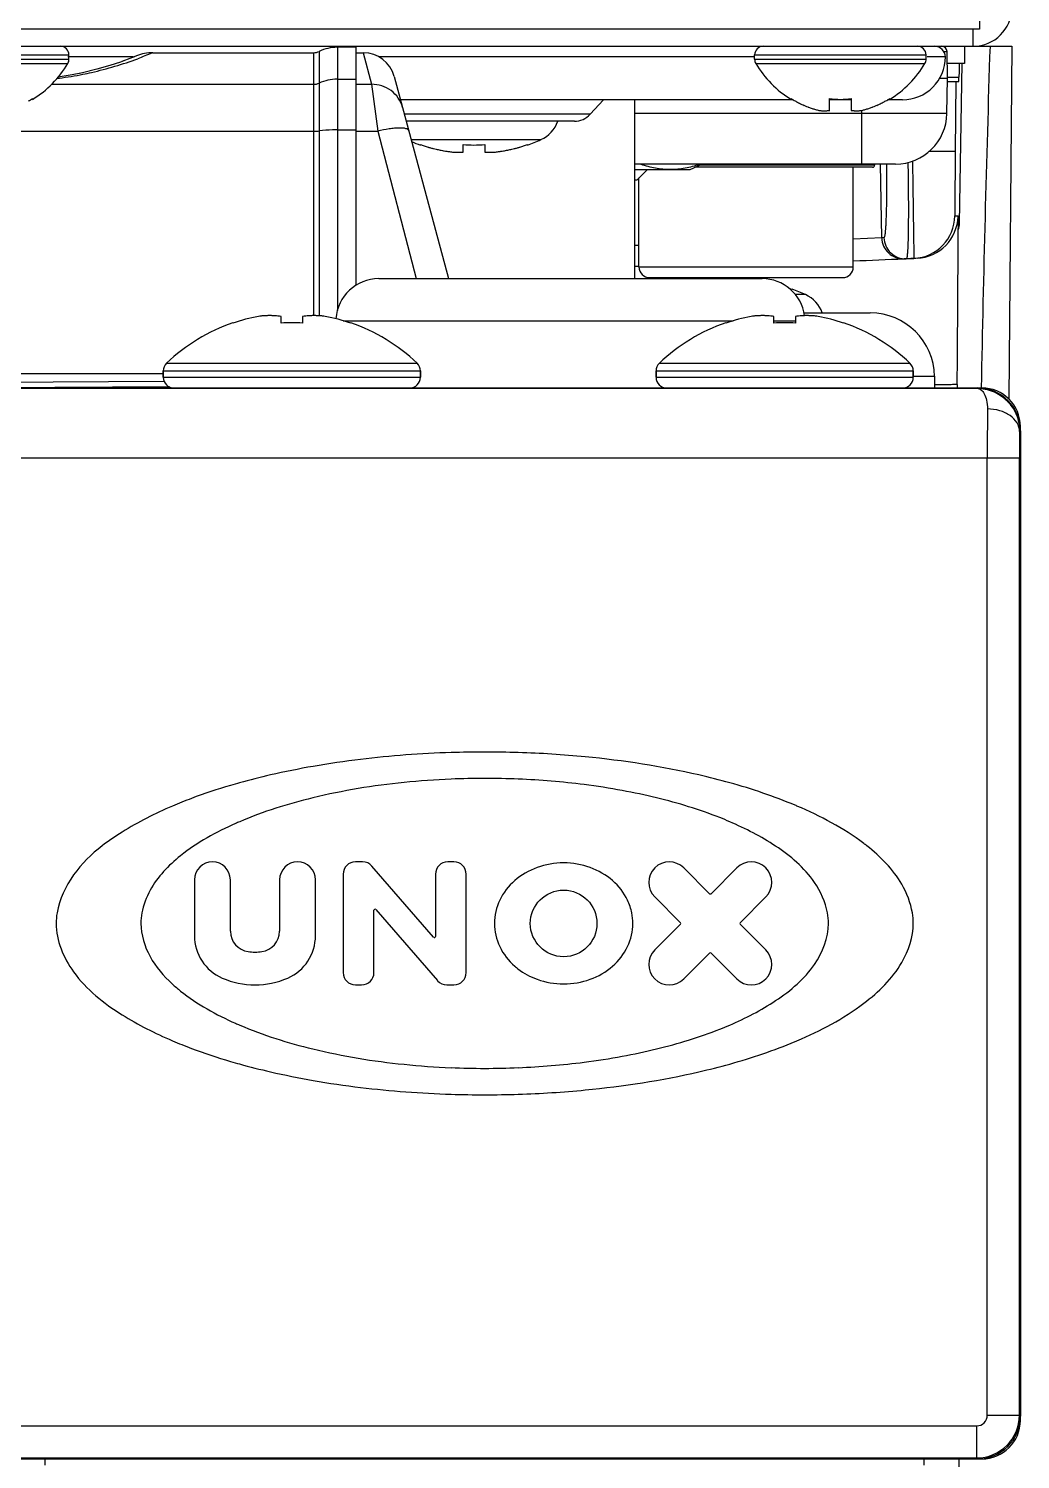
# Model space of a CAD drawing. Header units: millimetres. Extents: x -1686 to 4120, y -1850 to 2563.
# Drawn here: x 809.5 to 855.8, y -1789.9 to -1723.1 of the extents above; entities that cross this region are included whole.
import ezdxf

# ---------------------------------------------------------------- set-up
doc = ezdxf.new("R2010")
doc.units = ezdxf.units.MM
doc.header["$LTSCALE"] = 65.395
doc.layers.get('0').update_dxf_attribs({"linetype": 'CONTINUOUS'})
for name, color, linetype in [('02___PRT_ALL_AXES', 7, 'CONTINUOUS'), ('ASSI', 7, 'CONTINUOUS'), ('GEOM', 7, 'CONTINUOUS')]:
    doc.layers.add(name, color=color, linetype=linetype)

msp = doc.modelspace()

# ---------------------------------------------------------------- linework, layer by layer
at = {"linetype": 'Continuous'}
for p, q in [((853.579, -1723.951), (853.579, -1723.151)), ((788.379, -1723.951), (853.579, -1723.951)), ((852.199, -1724.196), (852.358, -1724.196)), ((852.379, -1725.451), (852.358, -1724.196)), ((852.379, -1725.451), (851.987, -1725.451)), ((809.679, -1726.396), (809.679, -1726.429)), ((845.079, -1726.429), (845.079, -1726.396)), ((846.879, -1726.946), (846.879, -1726.396)), ((847.879, -1726.396), (847.879, -1726.946)), ((849.679, -1726.396), (849.679, -1726.429)), ((827.348, -1728.309), (833.407, -1728.309)), ((827.779, -1728.562), (827.779, -1728.544)), ((829.779, -1728.89), (829.779, -1728.544)), ((830.779, -1728.544), (830.779, -1728.89)), ((832.779, -1728.544), (832.779, -1728.562)), ((837.779, -1729.701), (840.362, -1729.701)), ((837.879, -1730.201), (838.379, -1729.701)), ((840.362, -1729.701), (840.912, -1729.451)), ((837.879, -1730.201), (837.779, -1730.201)), ((845.123, -1735.289), (845.123, -1735.307)), ((845.751, -1735.542), (845.279, -1735.542)), ((821.279, -1736.876), (821.279, -1736.561)), ((822.279, -1736.561), (822.279, -1736.876)), ((844.279, -1736.876), (844.279, -1736.561)), ((845.279, -1736.561), (845.279, -1736.876)), ((819.029, -1736.876), (819.029, -1736.861)), ((824.529, -1736.861), (824.529, -1736.876)), ((842.029, -1736.876), (842.029, -1736.861)), ((847.529, -1736.861), (847.529, -1736.876)), ((815.779, -1739.11), (827.779, -1739.11)), ((815.779, -1739.401), (815.779, -1739.11)), ((815.933, -1738.749), (827.625, -1738.749)), ((827.779, -1739.401), (827.779, -1739.11)), ((838.779, -1739.11), (850.779, -1739.11)), ((838.779, -1739.401), (838.779, -1739.11)), ((838.933, -1738.749), (850.625, -1738.749)), ((850.779, -1739.401), (850.779, -1739.11)), ((815.779, -1739.401), (827.779, -1739.401)), ((838.779, -1739.401), (850.779, -1739.401)), ((855.779, -1788.101), (855.779, -1741.701)), ((807.579, -1789.901), (853.979, -1789.901)), ((810.262, -1790.196), (810.265, -1789.901)), ((851.297, -1790.196), (851.294, -1789.901))]:
    msp.add_line(p, q, dxfattribs=at)
for centre, radius, start, end in [((853.579, -1722.151), 1.8, 270, 360), ((852.108, -1724.201), 0.25, 1, 90), ((807.181, -1722.331), 4.8, 301.37271, 329.69882), ((847.578, -1722.331), 4.8, 210.30118, 238.62729), ((847.181, -1722.331), 4.8, 301.37271, 329.69882), ((807.193, -1722.343), 4.755, 298.9687, 301.53408), ((847.566, -1722.343), 4.755, 238.46592, 241.0313), ((847.564, -1722.347), 4.75, 241.03163, 241.99262), ((847.563, -1722.349), 4.747, 241.99259, 243.31875), ((847.561, -1722.353), 4.744, 243.3188, 244.45978), ((847.559, -1722.356), 4.74, 244.45979, 245.42782), ((847.557, -1722.361), 4.735, 245.4278, 246.68253), ((847.379, -1722.631), 3.798, 262.43512, 277.56488), ((847.202, -1722.361), 4.735, 293.31747, 294.5722), ((847.2, -1722.356), 4.74, 294.57218, 295.5402), ((847.198, -1722.353), 4.744, 295.54022, 296.6812), ((847.196, -1722.349), 4.747, 296.68125, 298.00741), ((847.195, -1722.347), 4.75, 298.00738, 298.96837), ((847.193, -1722.343), 4.755, 298.9687, 301.53408), ((847.555, -1722.365), 4.73, 246.68262, 247.45262), ((847.553, -1722.372), 4.723, 247.45244, 248.99746), ((847.55, -1722.379), 4.715, 248.99775, 249.4819), ((847.546, -1722.39), 4.704, 249.48126, 251.53441), ((847.54, -1722.408), 4.684, 251.53495, 252.62273), ((847.535, -1722.423), 4.669, 252.62279, 253.60512), ((847.526, -1722.453), 4.637, 253.60363, 255.68242), ((846.633, -1724.956), 2.006, 262.72591, 264.7415), ((846.631, -1724.977), 1.985, 264.74422, 265.39912), ((846.63, -1724.99), 1.973, 265.39843, 266.78331), ((846.63, -1725.001), 1.962, 266.78409, 267.62352), ((846.63, -1725.007), 1.955, 267.62337, 268.84548), ((846.629, -1725.012), 1.951, 268.84587, 270.92582), ((846.629, -1725.009), 1.953, 270.92611, 271.99638), ((846.629, -1725.003), 1.96, 271.99641, 273.02279), ((846.629, -1724.993), 1.97, 273.0233, 274.28602), ((846.628, -1724.98), 1.982, 274.28565, 275.13722), ((846.626, -1724.957), 2.005, 275.14015, 277.27441), ((848.133, -1724.957), 2.005, 262.72561, 264.85983), ((848.131, -1724.98), 1.982, 264.86274, 265.71439), ((848.13, -1724.992), 1.97, 265.71404, 266.97664), ((848.13, -1725.003), 1.959, 266.97715, 268.00366), ((848.129, -1725.009), 1.954, 268.00369, 269.07382), ((848.129, -1725.012), 1.95, 269.07411, 270.19949), ((848.129, -1725.011), 1.951, 270.19954, 271.15407), ((848.129, -1725.007), 1.955, 271.15446, 272.37669), ((848.129, -1725.001), 1.962, 272.37652, 273.21587), ((848.128, -1724.99), 1.973, 273.21665, 274.6016), ((848.127, -1724.977), 1.985, 274.6009, 275.25576), ((848.125, -1724.956), 2.006, 275.2585, 277.27409), ((847.233, -1722.453), 4.637, 284.31758, 286.39637), ((847.224, -1722.423), 4.669, 286.39488, 287.37721), ((847.219, -1722.408), 4.684, 287.37727, 288.46505), ((847.213, -1722.39), 4.704, 288.46559, 290.51874), ((847.209, -1722.379), 4.715, 290.5181, 291.00225), ((847.206, -1722.372), 4.723, 291.00254, 292.54756), ((847.204, -1722.365), 4.73, 292.54738, 293.31738), ((832.779, -1726.947), 1.5, 294.71985, 340.27786), ((830.079, -1721.951), 7, 247.21522, 250.81791), ((830.09, -1721.93), 7.007, 250.74098, 252.30563), ((830.092, -1721.924), 7.012, 252.30573, 253.86318), ((830.093, -1721.921), 7.016, 253.86309, 254.16864), ((830.095, -1721.915), 7.022, 254.16875, 255.42043), ((830.279, -1721.38), 7.181, 266.00758, 273.99242), ((830.464, -1721.915), 7.022, 284.57957, 285.83125), ((830.465, -1721.921), 7.016, 285.83136, 286.13691), ((830.467, -1721.924), 7.012, 286.13682, 287.69427), ((830.468, -1721.93), 7.007, 287.69437, 289.25902), ((830.479, -1721.951), 7, 289.18209, 294.71985), ((830.096, -1721.91), 7.028, 255.42038, 255.9948), ((830.098, -1721.903), 7.035, 255.99487, 256.98366), ((830.1, -1721.894), 7.044, 256.98367, 257.71847), ((830.102, -1721.883), 7.055, 257.71849, 258.55656), ((830.105, -1721.869), 7.069, 258.55666, 259.41268), ((830.108, -1721.853), 7.085, 259.41263, 260.13291), ((830.112, -1721.829), 7.11, 260.13322, 261.14917), ((830.116, -1721.803), 7.136, 261.14889, 261.70243), ((830.124, -1721.748), 7.192, 261.70401, 263.25353), ((829.526, -1724.719), 4.178, 266.61533, 267.57598), ((829.528, -1724.682), 4.215, 267.57497, 267.88376), ((829.529, -1724.66), 4.237, 267.88406, 268.52274), ((829.529, -1724.639), 4.258, 268.52243, 268.9085), ((829.529, -1724.627), 4.271, 268.90859, 269.4634), ((829.529, -1724.618), 4.279, 269.46325, 270.40603), ((829.529, -1724.623), 4.275, 270.40591, 270.89251), ((829.53, -1724.635), 4.263, 270.89252, 271.36328), ((829.53, -1724.654), 4.244, 271.36307, 271.94889), ((829.531, -1724.677), 4.221, 271.94907, 272.351), ((829.533, -1724.717), 4.181, 272.34987, 273.38449), ((831.026, -1724.717), 4.18, 266.6155, 267.65014), ((831.028, -1724.676), 4.221, 267.64902, 268.05091), ((831.029, -1724.654), 4.243, 268.05108, 268.63696), ((831.029, -1724.634), 4.263, 268.63676, 269.10745), ((831.029, -1724.623), 4.274, 269.10745, 269.59413), ((831.029, -1724.617), 4.28, 269.59401, 270.10302), ((831.029, -1724.619), 4.279, 270.10303, 270.53678), ((831.029, -1724.626), 4.271, 270.53663, 271.09138), ((831.03, -1724.639), 4.258, 271.09148, 271.47758), ((831.03, -1724.66), 4.238, 271.47728, 272.11592), ((831.031, -1724.683), 4.215, 272.11623, 272.42504), ((831.033, -1724.719), 4.178, 272.42402, 273.38466), ((830.434, -1721.748), 7.192, 276.74647, 278.29599), ((830.442, -1721.803), 7.136, 278.29757, 278.85112), ((830.446, -1721.829), 7.11, 278.85083, 279.86678), ((830.451, -1721.853), 7.085, 279.86709, 280.58738), ((830.454, -1721.869), 7.069, 280.58732, 281.44334), ((830.456, -1721.883), 7.055, 281.44343, 282.28151), ((830.459, -1721.894), 7.044, 282.28153, 283.01633), ((830.461, -1721.903), 7.035, 283.01633, 284.00514), ((830.462, -1721.91), 7.028, 284.0052, 284.57962), ((842.813, -1741.92), 7.006, 70.74091, 71.82267), ((842.823, -1741.901), 7, 65.28015, 70.81791), ((845.123, -1736.905), 1.5, 19.72214, 65.28015), ((821.779, -1744.851), 8.435, 100.66216, 109.02708), ((820.752, -1740.728), 4.201, 95.51796, 97.29216), ((820.751, -1740.713), 4.186, 94.61205, 95.51729), ((820.75, -1740.706), 4.178, 93.74057, 94.61201), ((820.749, -1740.699), 4.172, 92.82295, 93.74053), ((820.749, -1740.694), 4.167, 91.95879, 92.82291), ((820.749, -1740.691), 4.164, 91.17771, 91.95874), ((820.749, -1740.689), 4.162, 90.17484, 91.17769), ((820.749, -1740.689), 4.162, 89.17887, 90.17477), ((820.749, -1740.69), 4.163, 88.40064, 89.17885), ((820.749, -1740.694), 4.167, 87.16138, 88.40051), ((820.749, -1740.698), 4.171, 86.61206, 87.16146), ((820.748, -1740.707), 4.18, 84.73554, 86.61146), ((820.746, -1740.727), 4.2, 82.70766, 84.735), ((822.813, -1740.727), 4.2, 95.265, 97.29234), ((822.811, -1740.707), 4.18, 93.38854, 95.26446), ((822.81, -1740.698), 4.171, 92.83854, 93.38794), ((822.81, -1740.694), 4.167, 91.59949, 92.83862), ((822.81, -1740.69), 4.163, 90.82115, 91.59936), ((822.81, -1740.689), 4.162, 89.82523, 90.82113), ((822.81, -1740.689), 4.162, 88.82231, 89.82516), ((822.81, -1740.691), 4.164, 88.04126, 88.82229), ((822.81, -1740.694), 4.167, 87.17709, 88.04121), ((822.809, -1740.699), 4.172, 86.25947, 87.17705), ((822.809, -1740.706), 4.178, 85.38799, 86.25943), ((822.808, -1740.713), 4.186, 84.48271, 85.38795), ((822.807, -1740.728), 4.201, 82.70784, 84.48204), ((821.779, -1744.851), 8.435, 70.97292, 79.33784), ((844.779, -1744.851), 8.435, 100.66216, 109.02708), ((843.752, -1740.728), 4.201, 95.51796, 97.29216), ((843.751, -1740.713), 4.186, 94.61205, 95.51729), ((843.75, -1740.706), 4.178, 93.74057, 94.61201), ((843.749, -1740.699), 4.172, 92.82295, 93.74053), ((843.749, -1740.694), 4.167, 91.95879, 92.82291), ((843.749, -1740.691), 4.164, 91.17771, 91.95874), ((843.749, -1740.689), 4.162, 90.17484, 91.17769), ((843.749, -1740.689), 4.162, 89.17887, 90.17477), ((843.749, -1740.69), 4.163, 88.40064, 89.17885), ((843.749, -1740.694), 4.167, 87.16138, 88.40051), ((843.749, -1740.698), 4.171, 86.61206, 87.16146), ((843.748, -1740.707), 4.18, 84.73554, 86.61146), ((843.746, -1740.727), 4.2, 82.70766, 84.735), ((845.813, -1740.727), 4.2, 95.265, 97.29234), ((845.811, -1740.707), 4.18, 93.38854, 95.26446), ((845.81, -1740.698), 4.171, 92.83854, 93.38794), ((845.81, -1740.694), 4.167, 91.59949, 92.83862), ((845.81, -1740.69), 4.163, 90.82115, 91.59936), ((845.81, -1740.689), 4.162, 89.82523, 90.82113), ((845.81, -1740.689), 4.162, 88.82231, 89.82516), ((845.81, -1740.691), 4.164, 88.04126, 88.82229), ((845.81, -1740.694), 4.167, 87.17709, 88.04121), ((845.809, -1740.699), 4.172, 86.25947, 87.17705), ((845.809, -1740.706), 4.178, 85.38799, 86.25943), ((845.808, -1740.713), 4.186, 84.48271, 85.38795), ((845.807, -1740.728), 4.201, 82.70784, 84.48204), ((844.779, -1744.851), 8.435, 70.97292, 79.33784), ((821.779, -1744.851), 7.99, 86.41218, 93.58782), ((821.779, -1744.851), 8.45, 46.22534, 71.00754), ((844.779, -1744.851), 7.99, 86.41218, 93.58782), ((844.779, -1744.851), 8.45, 46.22534, 71.00754), ((816.279, -1739.11), 0.5, 133.77466, 180), ((827.279, -1739.11), 0.5, 0, 46.22534), ((839.279, -1739.11), 0.5, 133.77466, 180), ((850.279, -1739.11), 0.5, 0, 46.22534), ((816.279, -1739.401), 0.5, 180, 270), ((827.279, -1739.401), 0.5, 270, 360), ((839.279, -1739.401), 0.5, 180, 270), ((850.279, -1739.401), 0.5, 270, 360), ((853.979, -1741.701), 1.8, 0, 90), ((853.979, -1788.101), 1.8, 270, 360)]:
    msp.add_arc(centre, radius, start, end, dxfattribs=at)
msp.add_open_spline([(838.059, -1729.454), (838.284, -1729.529), (838.74, -1729.649), (839.442, -1729.714), (840.144, -1729.649), (840.599, -1729.529), (840.824, -1729.454)], degree=3, knots=[0, 0, 0, 0, 0.252614, 0.5, 0.747386, 1, 1, 1, 1], dxfattribs=at)
at = {"layer": '02___PRT_ALL_AXES', "linetype": 'Continuous'}
msp.add_line((837.779, -1734.801), (837.779, -1726.451), dxfattribs=at)
at = {"layer": 'ASSI', "linetype": 'Continuous'}
for p, q in [((803.379, -1724.351), (811.379, -1724.351)), ((803.379, -1724.551), (811.379, -1724.551)), ((811.379, -1724.551), (811.379, -1724.351)), ((843.379, -1724.351), (851.379, -1724.351)), ((843.379, -1724.551), (843.379, -1724.351)), ((843.379, -1724.551), (851.379, -1724.551)), ((851.379, -1724.551), (851.379, -1724.351)), ((803.434, -1724.752), (811.325, -1724.752)), ((843.434, -1724.752), (851.325, -1724.752)), ((835.702, -1727.126), (836.321, -1726.451)), ((847.979, -1734.251), (847.979, -1729.601)), ((837.979, -1734.251), (837.979, -1730.101)), ((837.979, -1734.251), (847.979, -1734.251)), ((838.479, -1734.751), (847.479, -1734.751)), ((815.779, -1739.11), (815.779, -1739.401)), ((827.779, -1739.11), (827.779, -1739.401)), ((838.779, -1739.11), (838.779, -1739.401)), ((850.779, -1739.11), (850.779, -1739.401))]:
    msp.add_line(p, q, dxfattribs=at)
for centre, radius, start, end in [((810.979, -1724.351), 0.4, 0, 90), ((843.779, -1724.351), 0.4, 90, 180), ((850.979, -1724.351), 0.4, 0, 90), ((810.979, -1724.551), 0.4, 329.69882, 360), ((843.779, -1724.551), 0.4, 180, 210.30118), ((850.979, -1724.551), 0.4, 329.69882, 360), ((807.181, -1722.331), 4.8, 301.37271, 329.69882), ((847.578, -1722.331), 4.8, 210.30118, 238.62729), ((847.181, -1722.331), 4.8, 301.37271, 329.69882), ((838.479, -1734.251), 0.5, 180, 270), ((847.479, -1734.251), 0.5, 270, 360), ((821.779, -1744.851), 8.45, 108.99246, 133.77466), ((821.779, -1744.851), 8.45, 46.22534, 71.00754), ((844.779, -1744.851), 8.45, 108.99246, 133.77466), ((844.779, -1744.851), 8.45, 46.22534, 71.00754)]:
    msp.add_arc(centre, radius, start, end, dxfattribs=at)
at = {"layer": 'GEOM', "linetype": 'Continuous'}
for p, q in [((853.879, -1721.351), (853.879, -1723.151)), ((853.879, -1723.151), (35.079, -1723.151)), ((853.179, -1723.951), (853.179, -1724.751)), ((853.579, -1723.951), (855.379, -1723.951)), ((855.379, -1723.951), (855.236, -1740.413)), ((814.367, -1724.451), (811.329, -1724.451)), ((814.535, -1724.4), (814.418, -1724.447)), ((815.288, -1724.251), (822.792, -1724.251)), ((822.792, -1724.251), (822.792, -1736.528)), ((823.049, -1724.193), (823.049, -1736.534)), ((824.779, -1724.001), (823.904, -1724.001)), ((823.904, -1724.001), (823.904, -1736.289)), ((824.779, -1735.106), (824.779, -1724.001)), ((824.779, -1724.251), (825.117, -1724.251)), ((825.109, -1724.251), (825.495, -1725.728)), ((843.394, -1724.451), (825.828, -1724.451)), ((852.279, -1724.451), (851.433, -1724.451)), ((812.003, -1725.187), (811.788, -1725.232)), ((812.679, -1725.025), (812.003, -1725.189)), ((853.179, -1724.751), (852.379, -1724.751)), ((852.935, -1732.215), (853.066, -1724.749)), ((810.562, -1725.728), (822.792, -1725.728)), ((810.918, -1725.382), (810.864, -1725.389)), ((823.904, -1725.484), (824.779, -1725.484)), ((824.779, -1725.728), (825.495, -1725.728)), ((825.495, -1725.728), (825.789, -1727.918)), ((826.558, -1725.362), (829.087, -1734.801)), ((852.351, -1727.092), (852.379, -1725.451)), ((852.377, -1725.601), (852.912, -1725.601)), ((852.379, -1725.388), (852.914, -1725.388)), ((852.768, -1725.601), (852.739, -1728.869)), ((845.174, -1726.451), (826.85, -1726.451)), ((847.879, -1726.451), (846.879, -1726.451)), ((850.279, -1726.451), (849.585, -1726.451)), ((835.702, -1727.126), (827.031, -1727.126)), ((852.351, -1727.092), (837.779, -1727.092)), ((848.379, -1729.451), (848.379, -1726.946)), ((799.703, -1727.918), (822.792, -1727.918)), ((823.904, -1727.857), (824.779, -1727.857)), ((824.779, -1727.918), (825.789, -1727.918)), ((825.789, -1727.918), (827.577, -1734.799)), ((834.964, -1727.451), (827.118, -1727.451)), ((852.739, -1728.869), (851.507, -1728.858)), ((849.951, -1729.451), (837.779, -1729.451)), ((848.879, -1729.601), (840.582, -1729.601)), ((848.979, -1729.501), (840.802, -1729.501)), ((848.979, -1729.451), (848.979, -1729.501)), ((849.313, -1732.891), (849.253, -1729.451)), ((852.724, -1731.872), (852.871, -1731.866)), ((837.977, -1733.246), (837.773, -1733.248)), ((849.313, -1732.891), (847.982, -1732.955)), ((849.414, -1732.887), (849.313, -1732.891)), ((850.961, -1733.846), (850.355, -1733.873)), ((825.834, -1734.801), (843.725, -1734.801)), ((845.678, -1736.401), (848.773, -1736.401)), ((824.182, -1736.766), (842.377, -1736.766)), ((844.279, -1736.766), (845.279, -1736.766)), ((815.779, -1739.251), (800.103, -1739.251)), ((851.772, -1739.361), (851.779, -1739.901)), ((815.827, -1739.607), (805.779, -1739.651)), ((816.078, -1739.856), (805.779, -1739.901)), ((807.579, -1739.901), (853.979, -1739.901)), ((807.793, -1739.915), (853.766, -1739.915)), ((809.78, -1739.883), (809.779, -1739.901)), ((852.83, -1739.736), (852.828, -1739.901)), ((853.766, -1739.915), (853.78, -1739.901)), ((855.744, -1741.936), (855.779, -1741.9)), ((855.779, -1741.9), (855.779, -1787.901)), ((807.323, -1743.164), (854.236, -1743.164)), ((854.236, -1743.164), (855.735, -1743.164)), ((854.236, -1787.857), (854.236, -1743.164)), ((855.735, -1787.857), (855.735, -1743.164)), ((825.081, -1762.029), (824.749, -1762.029)), ((829.344, -1762.029), (829.057, -1762.029)), ((824.175, -1762.603), (824.175, -1767.198)), ((828.398, -1765.544), (825.515, -1762.227)), ((828.482, -1762.603), (828.482, -1765.512)), ((829.918, -1767.198), (829.918, -1762.603)), ((841.274, -1763.513), (840.07, -1762.309)), ((842.545, -1762.309), (841.342, -1763.513)), ((817.236, -1762.867), (817.236, -1765.479)), ((818.911, -1765.269), (818.911, -1762.867)), ((821.208, -1762.867), (821.208, -1765.269)), ((822.883, -1765.479), (822.883, -1762.867)), ((838.717, -1763.663), (839.921, -1764.867)), ((842.695, -1764.867), (843.899, -1763.663)), ((825.611, -1767.198), (825.611, -1764.289)), ((825.695, -1764.257), (828.578, -1767.574)), ((839.921, -1764.934), (838.717, -1766.138)), ((843.899, -1766.138), (842.695, -1764.934)), ((840.07, -1767.492), (841.274, -1766.288)), ((841.342, -1766.288), (842.545, -1767.492)), ((824.749, -1767.772), (825.037, -1767.772)), ((829.012, -1767.772), (829.344, -1767.772)), ((854.236, -1787.857), (855.735, -1787.857)), ((855.735, -1787.857), (855.779, -1787.901)), ((807.823, -1788.357), (853.736, -1788.357)), ((853.736, -1788.357), (853.736, -1789.856)), ((853.78, -1789.901), (807.779, -1789.901)), ((807.823, -1789.856), (853.736, -1789.856)), ((853.736, -1789.856), (853.78, -1789.901))]:
    msp.add_line(p, q, dxfattribs=at)
for points in [[(814.432, -1724.442), (814.171, -1724.544), (813.782, -1724.686), (813.283, -1724.851), (812.679, -1725.025)], [(814.148, -1724.552), (813.963, -1724.621), (813.839, -1724.665)], [(812.003, -1725.189), (811.52, -1725.286), (810.965, -1725.378), (810.863, -1725.391)]]:
    msp.add_lwpolyline(points, dxfattribs=at)
msp.add_circle((834.464, -1764.901), 1.555, dxfattribs=at)
for centre, radius, start, end in [((851.779, -1724.451), 0.5, 0, 90.00012), ((2043.628, -1762.616), 1189.894, 178.137844, 178.906338), ((808.726, -1708.779), 16.807, 282.73095, 290.4105), ((815.294, -1726.251), 2, 89.99998, 112.31088), ((822.792, -1723.651), 0.6, 270, 295.33168), ((823.904, -1726.001), 2, 90, 115.33168), ((825.109, -1725.751), 1.5, 15, 89.69875), ((850.279, -1724.451), 2, 269.99999, 360), ((808.767, -1708.946), 16.635, 277.46838, 281.31264), ((808.759, -1708.912), 16.671, 281.31624, 282.71837), ((808.77, -1708.959), 16.622, 277.10758, 277.46423), ((823.904, -1727.529), 2.044, 89.99256, 114.73467), ((834.965, -1726.451), 1, 269.99998, 317.48953), ((849.951, -1727.051), 2.4, 270, 359), ((848.879, -1729.501), 0.1, 270.01057, 360), ((850.723, -1731.855), 2, 272.55832, 359.49733), ((850.871, -1731.848), 2, 272.57959, 358.64738), ((850.897, -1731.848), 1.973, 358.63807, 359.5008), ((643.495, -1732.38), 209.381, 359.78044, 359.97846), ((851.977, -1732.197), 0.959, 340.34204, 358.91059), ((850.313, -1732.874), 1, 180.97748, 272.45643), ((850.414, -1732.87), 1, 180.97751, 272.47071), ((-355.076, -1728.236), 1207.961, 359.454547, 359.765375), ((832.979, -1334.251), 400, 272.14978, 272.49119), ((832.979, -1334.251), 400, 272.50427, 272.55566), ((832.979, -1334.251), 400, 270.68687, 270.71812), ((825.834, -1736.801), 2, 90, 176.32657), ((843.725, -1736.801), 2, 7.84334, 90), ((848.773, -1739.401), 3, 0.75, 90), ((1092.322, -1742.941), 238.087, 179.50464, 180.05373), ((830.781, -1807.141), 50.24, 88.21227, 91.79196), ((830.779, -1796.27), 38.137, 87.64087, 92.35739), ((818.073, -1762.867), 0.837, 0, 180), ((822.046, -1762.867), 0.837, 0, 180), ((824.749, -1762.603), 0.574, 90, 180), ((825.081, -1762.603), 0.574, 41, 90), ((829.057, -1762.603), 0.574, 90, 180), ((829.344, -1762.603), 0.574, 0, 90), ((839.394, -1762.986), 0.957, 45, 225), ((843.222, -1762.986), 0.957, 315, 135), ((841.308, -1763.479), 0.0479, 225, 315), ((825.659, -1764.289), 0.0479, 41, 180), ((819.868, -1765.269), 0.957, 180, 262.33774), ((820.251, -1765.269), 0.957, 277.66226, 360), ((839.887, -1764.901), 0.0479, 315, 45), ((842.729, -1764.901), 0.0479, 135, 225), ((819.389, -1765.479), 2.154, 180, 246.42182), ((820.729, -1765.479), 2.154, 293.57818, 360), ((828.434, -1765.512), 0.0479, 221, 360), ((820.059, -1763.846), 2.393, 262.33774, 277.66226), ((839.394, -1766.815), 0.957, 135, 315), ((841.308, -1766.322), 0.0479, 45, 135), ((843.222, -1766.815), 0.957, 225, 45), ((824.749, -1767.198), 0.574, 180, 270), ((825.037, -1767.198), 0.574, 270, 360), ((829.344, -1767.198), 0.574, 270, 360), ((820.059, -1763.943), 3.829, 246.42182, 293.57818), ((829.012, -1767.198), 0.574, 221, 270), ((830.779, -1733.531), 38.137, 267.64248, 272.35901), ((830.781, -1722.661), 50.24, 268.20802, 271.78771), ((853.735, -1787.856), 2, 270.01489, 359.98511), ((853.736, -1787.857), 0.5, 269.99664, 0.00336)]:
    msp.add_arc(centre, radius, start, end, dxfattribs=at)
for centre, major_axis, ratio, start_param, end_param in [((852.916, -1725.501), (0.007, 0.75), 0.00349, 0.00003, 1.420259), ((852.914, -1725.351), (0.002, 0.25), 0.00349, -3.141562, -1.721334), ((853.779, -1741.901), (1.415, 1.415), 0.999695, -0.785246, 0.785246), ((853.779, -1787.9), (1.415, -1.415), 0.999695, -0.785246, 0.785246)]:
    msp.add_ellipse(centre, major_axis=major_axis, ratio=ratio, start_param=start_param, end_param=end_param, dxfattribs=at)
for points, knots in [([(815.294, -1724.251), (815.279, -1724.257), (815.046, -1724.356), (814.81, -1724.449), (814.587, -1724.532)], [0, 0, 0, 0, 0.061907, 1, 1, 1, 1]), ([(826.944, -1726.803), (826.903, -1726.649), (826.766, -1726.352), (826.426, -1725.999), (825.986, -1725.774), (825.658, -1725.726), (825.495, -1725.728)], [0, 0, 0, 0, 0.247471, 0.496249, 0.747122, 1, 1, 1, 1]), ([(822.792, -1727.918), (822.814, -1727.918), (822.9, -1727.917), (822.986, -1727.911), (823.049, -1727.904)], [0, 0, 0, 0, 0.257171, 1, 1, 1, 1]), ([(823.904, -1727.857), (823.831, -1727.857), (823.545, -1727.861), (823.26, -1727.88), (823.049, -1727.904)], [0, 0, 0, 0, 0.257341, 1, 1, 1, 1]), ([(827.238, -1727.898), (827.223, -1727.844), (827.106, -1727.792), (826.952, -1727.77), (826.77, -1727.765), (826.557, -1727.778), (826.223, -1727.82), (825.965, -1727.874), (825.789, -1727.918)], [0, 0, 0, 0, 0.112312, 0.206703, 0.327506, 0.471959, 0.635753, 1, 1, 1, 1]), ([(850.745, -1729.299), (850.749, -1729.602), (850.757, -1730.193), (850.768, -1731.046), (850.779, -1731.824), (850.787, -1732.413), (850.794, -1732.828), (850.798, -1733.089), (850.801, -1733.314), (850.804, -1733.5), (850.807, -1733.632), (850.809, -1733.716), (850.809, -1733.764), (850.811, -1733.8), (850.81, -1733.829), (850.814, -1733.841), (850.811, -1733.853), (850.813, -1733.853)], [0, 0, 0, 0, 0.199721, 0.389175, 0.562009, 0.712283, 0.77732, 0.834862, 0.88441, 0.925547, 0.957908, 0.970713, 0.981227, 0.989422, 0.995289, 0.998817, 1, 1, 1, 1]), ([(852.739, -1728.869), (852.738, -1729.064), (852.734, -1729.447), (852.73, -1730.003), (852.727, -1730.515), (852.724, -1730.906), (852.723, -1731.183), (852.722, -1731.358), (852.722, -1731.509), (852.721, -1731.635), (852.721, -1731.723), (852.722, -1731.78), (852.722, -1731.812), (852.723, -1731.837), (852.722, -1731.856), (852.724, -1731.865), (852.722, -1731.872), (852.724, -1731.872)], [0, 0, 0, 0, 0.194974, 0.382485, 0.555347, 0.706912, 0.772843, 0.831341, 0.881825, 0.923822, 0.956908, 0.970012, 0.980774, 0.989166, 0.995172, 0.998784, 1, 1, 1, 1]), ([(849.527, -1729.453), (849.53, -1729.684), (849.533, -1730.133), (849.532, -1730.78), (849.526, -1731.367), (849.514, -1731.875), (849.499, -1732.241), (849.484, -1732.483), (849.472, -1732.623), (849.46, -1732.732), (849.447, -1732.814), (849.436, -1732.859), (849.422, -1732.887), (849.414, -1732.887)], [0, 0, 0, 0, 0.201427, 0.391134, 0.563211, 0.712213, 0.833474, 0.882487, 0.923234, 0.955417, 0.978838, 0.993455, 1, 1, 1, 1]), ([(850.529, -1729.378), (850.539, -1729.887), (850.552, -1730.838), (850.553, -1731.971), (850.543, -1732.741), (850.531, -1733.182), (850.515, -1733.515), (850.5, -1733.699), (850.489, -1733.771)], [0, 0, 0, 0, 0.347896, 0.64921, 0.772762, 0.873973, 0.950333, 1, 1, 1, 1]), ([(852.871, -1731.866), (852.871, -1731.866), (852.871, -1731.871), (852.872, -1731.876), (852.872, -1731.889), (852.873, -1731.913), (852.874, -1731.956), (852.875, -1732.021), (852.875, -1732.105), (852.876, -1732.253), (852.876, -1732.373), (852.876, -1732.459)], [0, 0, 0, 0, 0.004099, 0.015998, 0.035765, 0.063398, 0.142214, 0.252341, 0.393603, 0.565602, 1, 1, 1, 1]), ([(850.489, -1733.771), (850.485, -1733.795), (850.479, -1733.823), (850.467, -1733.868), (850.457, -1733.869)], [0, 0, 0, 0, 0.713177, 1, 1, 1, 1]), ([(850.785, -1739.347), (850.861, -1739.348), (851.003, -1739.348), (851.202, -1739.349), (851.372, -1739.351), (851.511, -1739.353), (851.609, -1739.354), (851.671, -1739.356), (851.707, -1739.356), (851.734, -1739.358), (851.755, -1739.358), (851.764, -1739.36), (851.772, -1739.36), (851.772, -1739.361)], [0, 0, 0, 0, 0.230473, 0.432089, 0.604057, 0.745703, 0.856472, 0.900136, 0.93593, 0.963821, 0.983781, 0.995812, 1, 1, 1, 1]), ([(852.83, -1739.736), (852.829, -1739.738), (852.821, -1739.738), (852.809, -1739.741), (852.785, -1739.743), (852.739, -1739.746), (852.658, -1739.748), (852.538, -1739.751), (852.387, -1739.754), (852.209, -1739.756), (852.007, -1739.757), (851.864, -1739.757), (851.789, -1739.757)], [0, 0, 0, 0, 0.005232, 0.018671, 0.040462, 0.070555, 0.155259, 0.271281, 0.416569, 0.588626, 0.784229, 1, 1, 1, 1]), ([(853.766, -1739.915), (853.827, -1739.918), (853.964, -1739.983), (854.112, -1740.19), (854.221, -1740.499), (854.246, -1740.745), (854.244, -1740.882)], [0, 0, 0, 0, 0.158326, 0.366358, 0.644535, 1, 1, 1, 1]), ([(853.766, -1739.915), (854.018, -1739.917), (854.531, -1740.021), (855.187, -1740.461), (855.639, -1741.129), (855.745, -1741.667), (855.744, -1741.936)], [0, 0, 0, 0, 0.242792, 0.48921, 0.741503, 1, 1, 1, 1]), ([(855.744, -1741.936), (855.742, -1741.796), (855.646, -1741.499), (855.296, -1741.158), (854.809, -1740.937), (854.436, -1740.884), (854.244, -1740.882)], [0, 0, 0, 0, 0.208693, 0.444306, 0.712143, 1, 1, 1, 1]), ([(855.744, -1741.936), (855.743, -1742.024), (855.737, -1742.433), (855.735, -1742.843), (855.735, -1743.164)], [0, 0, 0, 0, 0.214913, 1, 1, 1, 1]), ([(829.21, -1756.925), (827.799, -1756.969), (825.644, -1757.129), (822.837, -1757.539), (820.955, -1757.917), (819.82, -1758.205), (819.344, -1758.337)], [0, 0, 0, 0, 0.423716, 0.648274, 0.851725, 1, 1, 1, 1]), ([(842.215, -1758.336), (841.739, -1758.204), (839.521, -1757.644), (836.223, -1757.137), (833.392, -1756.958), (832.349, -1756.925)], [0, 0, 0, 0, 0.148164, 0.686454, 1, 1, 1, 1]), ([(819.344, -1758.337), (819.2, -1758.377), (818.442, -1758.595), (817.389, -1758.942), (816.499, -1759.297), (816.204, -1759.423)], [0, 0, 0, 0, 0.135172, 0.711437, 1, 1, 1, 1]), ([(829.21, -1758.164), (828.477, -1758.195), (826.308, -1758.349), (822.973, -1758.891), (820.447, -1759.681), (819.345, -1760.153)], [0, 0, 0, 0, 0.217748, 0.644836, 1, 1, 1, 1]), ([(842.214, -1760.153), (842.063, -1760.088), (841.433, -1759.829), (840.301, -1759.435), (838.779, -1759.017), (837.151, -1758.673), (835.002, -1758.341), (833.377, -1758.207), (832.349, -1758.165)], [0, 0, 0, 0, 0.048914, 0.201669, 0.355313, 0.51684, 0.694944, 1, 1, 1, 1]), ([(845.354, -1759.422), (845.326, -1759.41), (844.304, -1758.979), (843.253, -1758.625), (842.215, -1758.336)], [0, 0, 0, 0, 0.027696, 1, 1, 1, 1]), ([(816.204, -1759.423), (815.394, -1759.769), (814.271, -1760.337), (813.226, -1761.049), (812.929, -1761.279)], [0, 0, 0, 0, 0.701754, 1, 1, 1, 1]), ([(848.614, -1761.28), (848.567, -1761.243), (847.569, -1760.474), (846.453, -1759.888), (845.354, -1759.422)], [0, 0, 0, 0, 0.047613, 1, 1, 1, 1]), ([(819.345, -1760.153), (819.282, -1760.18), (818.306, -1760.605), (816.734, -1761.467), (815.246, -1762.992), (814.847, -1764.044), (814.78, -1764.414)], [0, 0, 0, 0, 0.031853, 0.493738, 0.826786, 1, 1, 1, 1]), ([(846.778, -1764.414), (846.686, -1763.908), (846.096, -1762.623), (844.415, -1761.227), (842.957, -1760.472), (842.214, -1760.153)], [0, 0, 0, 0, 0.238227, 0.623567, 1, 1, 1, 1]), ([(812.929, -1761.279), (812.428, -1761.669), (811.508, -1762.56), (810.924, -1763.783), (810.82, -1764.414)], [0, 0, 0, 0, 0.497619, 1, 1, 1, 1]), ([(850.739, -1764.414), (850.663, -1763.945), (850.178, -1762.704), (849.255, -1761.782), (848.614, -1761.28)], [0, 0, 0, 0, 0.369052, 1, 1, 1, 1]), ([(837.645, -1764.413), (837.604, -1764.209), (837.414, -1763.636), (836.783, -1762.831), (835.712, -1762.218), (834.464, -1762.005), (833.217, -1762.218), (832.145, -1762.831), (831.411, -1763.768), (831.234, -1764.531), (831.234, -1764.901)], [0, 0, 0, 0, 0.069078, 0.197611, 0.332901, 0.472773, 0.612646, 0.747936, 0.876469, 1, 1, 1, 1]), ([(810.779, -1764.901), (810.779, -1765.699), (811.549, -1767.498), (813.705, -1769.177), (815.394, -1770.032), (816.204, -1770.378)], [0, 0, 0, 0, 0.29821, 0.672565, 1, 1, 1, 1]), ([(814.736, -1764.901), (814.736, -1765.437), (815.076, -1766.52), (815.791, -1767.351), (816.197, -1767.723)], [0, 0, 0, 0, 0.494768, 1, 1, 1, 1]), ([(831.234, -1764.901), (831.234, -1765.27), (831.411, -1766.033), (831.931, -1766.696), (832.282, -1766.983), (832.334, -1767.023)], [0, 0, 0, 0, 0.450611, 0.919465, 1, 1, 1, 1]), ([(832.334, -1767.023), (832.604, -1767.23), (833.283, -1767.594), (834.464, -1767.796), (835.712, -1767.583), (836.783, -1766.97), (837.518, -1766.033), (837.695, -1765.27), (837.695, -1764.901)], [0, 0, 0, 0, 0.145086, 0.324338, 0.50359, 0.67697, 0.84169, 1, 1, 1, 1]), ([(845.354, -1770.379), (846.453, -1769.913), (848.289, -1768.949), (850.275, -1767.039), (850.779, -1765.536), (850.779, -1764.901)], [0, 0, 0, 0, 0.442334, 0.764286, 1, 1, 1, 1]), ([(845.364, -1767.732), (845.663, -1767.458), (846.392, -1766.651), (846.823, -1765.574), (846.823, -1764.901)], [0, 0, 0, 0, 0.375047, 1, 1, 1, 1]), ([(816.197, -1767.723), (816.323, -1767.839), (817.217, -1768.599), (818.306, -1769.196), (819.282, -1769.621), (819.345, -1769.648)], [0, 0, 0, 0, 0.137943, 0.944392, 1, 1, 1, 1]), ([(842.214, -1769.648), (842.957, -1769.329), (844.054, -1768.761), (845.051, -1768.018), (845.364, -1767.732)], [0, 0, 0, 0, 0.656702, 1, 1, 1, 1]), ([(819.345, -1769.648), (820.447, -1770.12), (822.973, -1770.91), (826.308, -1771.452), (828.477, -1771.606), (829.21, -1771.637)], [0, 0, 0, 0, 0.355169, 0.78226, 1, 1, 1, 1]), ([(832.349, -1771.637), (833.377, -1771.594), (835.002, -1771.46), (837.151, -1771.128), (838.779, -1770.784), (840.301, -1770.366), (841.433, -1769.972), (842.063, -1769.713), (842.214, -1769.648)], [0, 0, 0, 0, 0.305061, 0.483164, 0.644689, 0.798332, 0.951086, 1, 1, 1, 1]), ([(816.204, -1770.378), (816.499, -1770.504), (817.389, -1770.859), (818.442, -1771.206), (819.2, -1771.424), (819.344, -1771.464)], [0, 0, 0, 0, 0.288542, 0.864815, 1, 1, 1, 1]), ([(842.215, -1771.465), (843.253, -1771.176), (844.304, -1770.822), (845.326, -1770.391), (845.354, -1770.379)], [0, 0, 0, 0, 0.972282, 1, 1, 1, 1]), ([(819.344, -1771.464), (819.82, -1771.596), (820.955, -1771.884), (822.837, -1772.262), (825.644, -1772.672), (827.799, -1772.832), (829.21, -1772.876)], [0, 0, 0, 0, 0.148272, 0.351724, 0.576284, 1, 1, 1, 1]), ([(832.349, -1772.876), (833.392, -1772.843), (836.223, -1772.664), (839.521, -1772.157), (841.739, -1771.597), (842.215, -1771.465)], [0, 0, 0, 0, 0.313546, 0.851834, 1, 1, 1, 1]), ([(852.908, -1789.889), (852.902, -1790.221), (852.894, -1790.699), (852.881, -1791.301), (852.876, -1791.678), (852.862, -1791.973), (852.868, -1792.216), (852.837, -1792.319), (852.858, -1792.417), (852.842, -1792.417)], [0, 0, 0, 0, 0.393666, 0.566372, 0.715676, 0.836941, 0.92641, 0.981299, 1, 1, 1, 1])]:
    msp.add_open_spline(points, degree=3, knots=knots, dxfattribs=at)
for points in [[(822.792, -1725.728), (822.88, -1725.728), (822.969, -1725.709), (823.049, -1725.672)], [(810.82, -1764.414), (810.794, -1764.575), (810.779, -1764.738), (810.779, -1764.901)], [(814.78, -1764.414), (814.751, -1764.575), (814.736, -1764.738), (814.736, -1764.901)], [(837.695, -1764.901), (837.695, -1764.738), (837.678, -1764.574), (837.645, -1764.413)], [(846.823, -1764.901), (846.823, -1764.738), (846.807, -1764.575), (846.778, -1764.414)], [(850.779, -1764.901), (850.779, -1764.738), (850.765, -1764.575), (850.739, -1764.414)]]:
    msp.add_open_spline(points, degree=3, dxfattribs=at)

doc.saveas('drawing.dxf')
